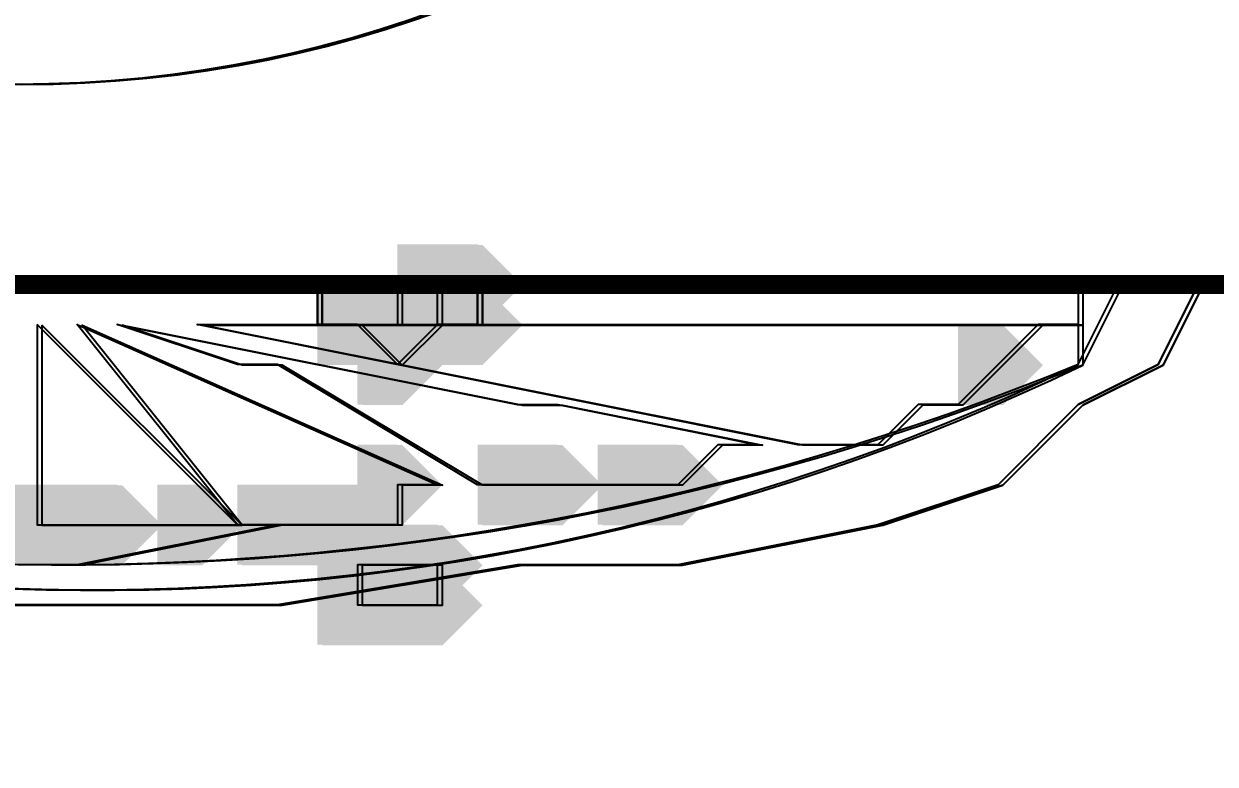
# Model space of a CAD drawing. Header units: millimetres. Extents: x -360149 to 682031, y -35655 to 209517.
# Drawn here: x 221130.5 to 221256.5, y 74461.2 to 74539.4 of the extents above; entities that cross this region are included whole.
import ezdxf
from ezdxf import colors
from ezdxf.entities.mleader import LeaderData, LeaderLine
from ezdxf.math import Vec2, Vec3

# ---------------------------------------------------------------- set-up
doc = ezdxf.new("R2010")
doc.units = ezdxf.units.MM
doc.header["$MEASUREMENT"] = 0
doc.layers.get('0').update_dxf_attribs({"color": 250, "lineweight": 9})
doc.layers.add('АР_Отметки', color=250, linetype='Continuous', lineweight=15)
doc.layers.add('ТХ_обор_бытовое', color=14, linetype='Continuous')
doc.styles.add('ISOCPEUR', font='isocpeur.ttf', dxfattribs={"width": 0.7})

# ---------------------------------------------------------------- blocks, each defined once
blk = doc.blocks.new('_DotSmall')
at = {"color": 0, "linetype": 'ByBlock', "const_width": 0.5}
blk.add_lwpolyline([(-0.0625, 0, 1), (0.0625, 0, 1)], format="xyb", close=True, dxfattribs=at)
blk = doc.blocks.new('У300')
at = {"layer": 'ТХ_обор_бытовое', "transparency": 33554559}
for points in [[(-230567.45, 67307.2), (-230571.68, 67307.2), (-230571.68, 67302.97), (-230567.45, 67298.73), (-230563.21, 67302.97), (-230563.21, 67307.2)], [(-230567.39, 67307.71), (-230571.63, 67307.71), (-230571.63, 67303.48), (-230567.39, 67299.24), (-230563.16, 67303.48), (-230563.16, 67307.71)], [(-230567.45, 67302.97), (-230571.68, 67302.97), (-230571.68, 67298.73), (-230567.45, 67294.5), (-230563.21, 67298.73), (-230563.21, 67302.97)], [(-230567.45, 67302.97), (-230571.68, 67302.97), (-230571.68, 67298.73), (-230567.45, 67294.5), (-230563.21, 67298.73), (-230563.21, 67302.97)], [(-230567.39, 67303.48), (-230571.63, 67303.48), (-230571.63, 67299.24), (-230567.39, 67295.01), (-230563.16, 67299.24), (-230563.16, 67303.48)], [(-230567.39, 67303.48), (-230571.63, 67303.48), (-230571.63, 67299.24), (-230567.39, 67295.01), (-230563.16, 67299.24), (-230563.16, 67303.48)], [(-230567.39, 67299.24), (-230571.63, 67299.24), (-230571.63, 67295.01), (-230567.39, 67290.78), (-230563.16, 67295.01), (-230563.16, 67299.24)], [(-230567.39, 67299.24), (-230571.63, 67299.24), (-230571.63, 67295.01), (-230567.39, 67290.78), (-230563.16, 67295.01), (-230563.16, 67299.24)], [(-230567.39, 67299.24), (-230571.63, 67299.24), (-230571.63, 67295.01), (-230567.39, 67290.78), (-230563.16, 67295.01), (-230563.16, 67299.24)], [(-230567.39, 67299.24), (-230571.63, 67299.24), (-230571.63, 67295.01), (-230567.39, 67290.78), (-230563.16, 67295.01), (-230563.16, 67299.24)], [(-230567.45, 67298.73), (-230571.68, 67298.73), (-230571.68, 67294.5), (-230567.45, 67290.27), (-230563.21, 67294.5), (-230563.21, 67298.73)], [(-230567.45, 67298.73), (-230571.68, 67298.73), (-230571.68, 67294.5), (-230567.45, 67290.27), (-230563.21, 67294.5), (-230563.21, 67298.73)], [(-230567.45, 67298.73), (-230571.68, 67298.73), (-230571.68, 67294.5), (-230567.45, 67290.27), (-230563.21, 67294.5), (-230563.21, 67298.73)], [(-230567.45, 67298.73), (-230571.68, 67298.73), (-230571.68, 67294.5), (-230567.45, 67290.27), (-230563.21, 67294.5), (-230563.21, 67298.73)], [(-230567.45, 67290.27), (-230571.68, 67290.27), (-230571.68, 67286.03), (-230567.45, 67281.8), (-230563.21, 67286.03), (-230563.21, 67290.27)], [(-230567.39, 67290.78), (-230571.63, 67290.78), (-230571.63, 67286.54), (-230567.39, 67282.31), (-230563.16, 67286.54), (-230563.16, 67290.78)], [(-230567.45, 67281.8), (-230571.68, 67281.8), (-230571.68, 67277.57), (-230567.45, 67273.33), (-230563.21, 67277.57), (-230563.21, 67281.8)], [(-230567.45, 67281.8), (-230571.68, 67281.8), (-230571.68, 67277.57), (-230567.45, 67273.33), (-230563.21, 67277.57), (-230563.21, 67281.8)], [(-230567.39, 67282.31), (-230571.63, 67282.31), (-230571.63, 67278.08), (-230567.39, 67273.84), (-230563.16, 67278.08), (-230563.16, 67282.31)], [(-230567.39, 67282.31), (-230571.63, 67282.31), (-230571.63, 67278.08), (-230567.39, 67273.84), (-230563.16, 67278.08), (-230563.16, 67282.31)], [(-230567.45, 67277.57), (-230571.68, 67277.57), (-230571.68, 67273.33), (-230567.45, 67269.1), (-230563.21, 67273.33), (-230563.21, 67277.57)], [(-230567.39, 67278.08), (-230571.63, 67278.08), (-230571.63, 67273.84), (-230567.39, 67269.61), (-230563.16, 67273.84), (-230563.16, 67278.08)], [(-230575.86, 67273.84), (-230580.09, 67273.84), (-230580.09, 67269.61), (-230575.86, 67265.38), (-230571.63, 67269.61), (-230571.63, 67273.84)], [(-230575.86, 67273.84), (-230580.09, 67273.84), (-230580.09, 67269.61), (-230575.86, 67265.38), (-230571.63, 67269.61), (-230571.63, 67273.84)], [(-230567.39, 67273.84), (-230571.63, 67273.84), (-230571.63, 67269.61), (-230567.39, 67265.38), (-230563.16, 67269.61), (-230563.16, 67273.84)], [(-230546.23, 67273.84), (-230550.46, 67273.84), (-230550.46, 67269.61), (-230546.23, 67265.38), (-230541.99, 67269.61), (-230541.99, 67273.84)], [(-230546.23, 67273.84), (-230550.46, 67273.84), (-230550.46, 67269.61), (-230546.23, 67265.38), (-230541.99, 67269.61), (-230541.99, 67273.84)], [(-230546.23, 67273.84), (-230550.46, 67273.84), (-230550.46, 67269.61), (-230546.23, 67265.38), (-230541.99, 67269.61), (-230541.99, 67273.84)], [(-230546.23, 67273.84), (-230550.46, 67273.84), (-230550.46, 67269.61), (-230546.23, 67265.38), (-230541.99, 67269.61), (-230541.99, 67273.84)], [(-230575.91, 67273.33), (-230580.15, 67273.33), (-230580.15, 67269.1), (-230575.91, 67264.87), (-230571.68, 67269.1), (-230571.68, 67273.33)], [(-230575.91, 67273.33), (-230580.15, 67273.33), (-230580.15, 67269.1), (-230575.91, 67264.87), (-230571.68, 67269.1), (-230571.68, 67273.33)], [(-230567.45, 67273.33), (-230571.68, 67273.33), (-230571.68, 67269.1), (-230567.45, 67264.87), (-230563.21, 67269.1), (-230563.21, 67273.33)], [(-230546.28, 67273.33), (-230550.51, 67273.33), (-230550.51, 67269.1), (-230546.28, 67264.87), (-230542.05, 67269.1), (-230542.05, 67273.33)], [(-230546.28, 67273.33), (-230550.51, 67273.33), (-230550.51, 67269.1), (-230546.28, 67264.87), (-230542.05, 67269.1), (-230542.05, 67273.33)], [(-230546.28, 67273.33), (-230550.51, 67273.33), (-230550.51, 67269.1), (-230546.28, 67264.87), (-230542.05, 67269.1), (-230542.05, 67273.33)], [(-230546.28, 67273.33), (-230550.51, 67273.33), (-230550.51, 67269.1), (-230546.28, 67264.87), (-230542.05, 67269.1), (-230542.05, 67273.33)], [(-230575.91, 67269.1), (-230580.15, 67269.1), (-230580.15, 67264.87), (-230575.91, 67260.63), (-230571.68, 67264.87), (-230571.68, 67269.1)], [(-230575.91, 67269.1), (-230580.15, 67269.1), (-230580.15, 67264.87), (-230575.91, 67260.63), (-230571.68, 67264.87), (-230571.68, 67269.1)], [(-230575.91, 67269.1), (-230580.15, 67269.1), (-230580.15, 67264.87), (-230575.91, 67260.63), (-230571.68, 67264.87), (-230571.68, 67269.1)], [(-230575.91, 67269.1), (-230580.15, 67269.1), (-230580.15, 67264.87), (-230575.91, 67260.63), (-230571.68, 67264.87), (-230571.68, 67269.1)], [(-230575.91, 67269.1), (-230580.15, 67269.1), (-230580.15, 67264.87), (-230575.91, 67260.63), (-230571.68, 67264.87), (-230571.68, 67269.1)], [(-230575.91, 67269.1), (-230580.15, 67269.1), (-230580.15, 67264.87), (-230575.91, 67260.63), (-230571.68, 67264.87), (-230571.68, 67269.1)], [(-230575.91, 67269.1), (-230580.15, 67269.1), (-230580.15, 67264.87), (-230575.91, 67260.63), (-230571.68, 67264.87), (-230571.68, 67269.1)], [(-230575.91, 67269.1), (-230580.15, 67269.1), (-230580.15, 67264.87), (-230575.91, 67260.63), (-230571.68, 67264.87), (-230571.68, 67269.1)], [(-230575.91, 67269.1), (-230580.15, 67269.1), (-230580.15, 67264.87), (-230575.91, 67260.63), (-230571.68, 67264.87), (-230571.68, 67269.1)], [(-230575.86, 67269.61), (-230580.09, 67269.61), (-230580.09, 67265.38), (-230575.86, 67261.14), (-230571.63, 67265.38), (-230571.63, 67269.61)], [(-230575.86, 67269.61), (-230580.09, 67269.61), (-230580.09, 67265.38), (-230575.86, 67261.14), (-230571.63, 67265.38), (-230571.63, 67269.61)], [(-230575.86, 67269.61), (-230580.09, 67269.61), (-230580.09, 67265.38), (-230575.86, 67261.14), (-230571.63, 67265.38), (-230571.63, 67269.61)], [(-230575.86, 67269.61), (-230580.09, 67269.61), (-230580.09, 67265.38), (-230575.86, 67261.14), (-230571.63, 67265.38), (-230571.63, 67269.61)], [(-230575.86, 67269.61), (-230580.09, 67269.61), (-230580.09, 67265.38), (-230575.86, 67261.14), (-230571.63, 67265.38), (-230571.63, 67269.61)], [(-230575.86, 67269.61), (-230580.09, 67269.61), (-230580.09, 67265.38), (-230575.86, 67261.14), (-230571.63, 67265.38), (-230571.63, 67269.61)], [(-230575.86, 67269.61), (-230580.09, 67269.61), (-230580.09, 67265.38), (-230575.86, 67261.14), (-230571.63, 67265.38), (-230571.63, 67269.61)], [(-230575.86, 67269.61), (-230580.09, 67269.61), (-230580.09, 67265.38), (-230575.86, 67261.14), (-230571.63, 67265.38), (-230571.63, 67269.61)], [(-230575.86, 67269.61), (-230580.09, 67269.61), (-230580.09, 67265.38), (-230575.86, 67261.14), (-230571.63, 67265.38), (-230571.63, 67269.61)], [(-230571.68, 67269.1), (-230575.91, 67269.1), (-230575.91, 67264.87), (-230571.68, 67260.63), (-230567.45, 67264.87), (-230567.45, 67269.1)], [(-230571.68, 67269.1), (-230575.91, 67269.1), (-230575.91, 67264.87), (-230571.68, 67260.63), (-230567.45, 67264.87), (-230567.45, 67269.1)], [(-230571.68, 67269.1), (-230575.91, 67269.1), (-230575.91, 67264.87), (-230571.68, 67260.63), (-230567.45, 67264.87), (-230567.45, 67269.1)], [(-230571.68, 67269.1), (-230575.91, 67269.1), (-230575.91, 67264.87), (-230571.68, 67260.63), (-230567.45, 67264.87), (-230567.45, 67269.1)], [(-230571.68, 67269.1), (-230575.91, 67269.1), (-230575.91, 67264.87), (-230571.68, 67260.63), (-230567.45, 67264.87), (-230567.45, 67269.1)], [(-230571.68, 67269.1), (-230575.91, 67269.1), (-230575.91, 67264.87), (-230571.68, 67260.63), (-230567.45, 67264.87), (-230567.45, 67269.1)], [(-230571.68, 67269.1), (-230575.91, 67269.1), (-230575.91, 67264.87), (-230571.68, 67260.63), (-230567.45, 67264.87), (-230567.45, 67269.1)], [(-230571.68, 67269.1), (-230575.91, 67269.1), (-230575.91, 67264.87), (-230571.68, 67260.63), (-230567.45, 67264.87), (-230567.45, 67269.1)], [(-230571.68, 67269.1), (-230575.91, 67269.1), (-230575.91, 67264.87), (-230571.68, 67260.63), (-230567.45, 67264.87), (-230567.45, 67269.1)], [(-230571.63, 67269.61), (-230575.86, 67269.61), (-230575.86, 67265.38), (-230571.63, 67261.14), (-230567.39, 67265.38), (-230567.39, 67269.61)], [(-230571.63, 67269.61), (-230575.86, 67269.61), (-230575.86, 67265.38), (-230571.63, 67261.14), (-230567.39, 67265.38), (-230567.39, 67269.61)], [(-230571.63, 67269.61), (-230575.86, 67269.61), (-230575.86, 67265.38), (-230571.63, 67261.14), (-230567.39, 67265.38), (-230567.39, 67269.61)], [(-230571.63, 67269.61), (-230575.86, 67269.61), (-230575.86, 67265.38), (-230571.63, 67261.14), (-230567.39, 67265.38), (-230567.39, 67269.61)], [(-230571.63, 67269.61), (-230575.86, 67269.61), (-230575.86, 67265.38), (-230571.63, 67261.14), (-230567.39, 67265.38), (-230567.39, 67269.61)], [(-230571.63, 67269.61), (-230575.86, 67269.61), (-230575.86, 67265.38), (-230571.63, 67261.14), (-230567.39, 67265.38), (-230567.39, 67269.61)], [(-230571.63, 67269.61), (-230575.86, 67269.61), (-230575.86, 67265.38), (-230571.63, 67261.14), (-230567.39, 67265.38), (-230567.39, 67269.61)], [(-230571.63, 67269.61), (-230575.86, 67269.61), (-230575.86, 67265.38), (-230571.63, 67261.14), (-230567.39, 67265.38), (-230567.39, 67269.61)], [(-230571.63, 67269.61), (-230575.86, 67269.61), (-230575.86, 67265.38), (-230571.63, 67261.14), (-230567.39, 67265.38), (-230567.39, 67269.61)], [(-230563.21, 67269.1), (-230567.45, 67269.1), (-230567.45, 67264.87), (-230563.21, 67260.63), (-230558.98, 67264.87), (-230558.98, 67269.1)], [(-230563.16, 67269.61), (-230567.39, 67269.61), (-230567.39, 67265.38), (-230563.16, 67261.14), (-230558.93, 67265.38), (-230558.93, 67269.61)], [(-230550.51, 67269.1), (-230554.75, 67269.1), (-230554.75, 67264.87), (-230550.51, 67260.63), (-230546.28, 67264.87), (-230546.28, 67269.1)], [(-230550.51, 67269.1), (-230554.75, 67269.1), (-230554.75, 67264.87), (-230550.51, 67260.63), (-230546.28, 67264.87), (-230546.28, 67269.1)], [(-230550.46, 67269.61), (-230554.69, 67269.61), (-230554.69, 67265.38), (-230550.46, 67261.14), (-230546.23, 67265.38), (-230546.23, 67269.61)], [(-230550.46, 67269.61), (-230554.69, 67269.61), (-230554.69, 67265.38), (-230550.46, 67261.14), (-230546.23, 67265.38), (-230546.23, 67269.61)], [(-230546.28, 67269.1), (-230550.51, 67269.1), (-230550.51, 67264.87), (-230546.28, 67260.63), (-230542.05, 67264.87), (-230542.05, 67269.1)], [(-230546.28, 67269.1), (-230550.51, 67269.1), (-230550.51, 67264.87), (-230546.28, 67260.63), (-230542.05, 67264.87), (-230542.05, 67269.1)], [(-230546.23, 67269.61), (-230550.46, 67269.61), (-230550.46, 67265.38), (-230546.23, 67261.14), (-230541.99, 67265.38), (-230541.99, 67269.61)], [(-230546.23, 67269.61), (-230550.46, 67269.61), (-230550.46, 67265.38), (-230546.23, 67261.14), (-230541.99, 67265.38), (-230541.99, 67269.61)], [(-230575.86, 67265.38), (-230580.09, 67265.38), (-230580.09, 67261.14), (-230575.86, 67256.91), (-230571.63, 67261.14), (-230571.63, 67265.38)], [(-230575.86, 67265.38), (-230580.09, 67265.38), (-230580.09, 67261.14), (-230575.86, 67256.91), (-230571.63, 67261.14), (-230571.63, 67265.38)], [(-230575.86, 67265.38), (-230580.09, 67265.38), (-230580.09, 67261.14), (-230575.86, 67256.91), (-230571.63, 67261.14), (-230571.63, 67265.38)], [(-230575.86, 67265.38), (-230580.09, 67265.38), (-230580.09, 67261.14), (-230575.86, 67256.91), (-230571.63, 67261.14), (-230571.63, 67265.38)], [(-230575.86, 67265.38), (-230580.09, 67265.38), (-230580.09, 67261.14), (-230575.86, 67256.91), (-230571.63, 67261.14), (-230571.63, 67265.38)], [(-230571.63, 67265.38), (-230575.86, 67265.38), (-230575.86, 67261.14), (-230571.63, 67256.91), (-230567.39, 67261.14), (-230567.39, 67265.38)], [(-230571.63, 67265.38), (-230575.86, 67265.38), (-230575.86, 67261.14), (-230571.63, 67256.91), (-230567.39, 67261.14), (-230567.39, 67265.38)], [(-230571.63, 67265.38), (-230575.86, 67265.38), (-230575.86, 67261.14), (-230571.63, 67256.91), (-230567.39, 67261.14), (-230567.39, 67265.38)], [(-230546.23, 67265.38), (-230550.46, 67265.38), (-230550.46, 67261.14), (-230546.23, 67256.91), (-230541.99, 67261.14), (-230541.99, 67265.38)], [(-230546.23, 67265.38), (-230550.46, 67265.38), (-230550.46, 67261.14), (-230546.23, 67256.91), (-230541.99, 67261.14), (-230541.99, 67265.38)], [(-230541.99, 67265.38), (-230546.23, 67265.38), (-230546.23, 67261.14), (-230541.99, 67256.91), (-230537.76, 67261.14), (-230537.76, 67265.38)], [(-230575.91, 67264.87), (-230580.15, 67264.87), (-230580.15, 67260.63), (-230575.91, 67256.4), (-230571.68, 67260.63), (-230571.68, 67264.87)], [(-230575.91, 67264.87), (-230580.15, 67264.87), (-230580.15, 67260.63), (-230575.91, 67256.4), (-230571.68, 67260.63), (-230571.68, 67264.87)], [(-230575.91, 67264.87), (-230580.15, 67264.87), (-230580.15, 67260.63), (-230575.91, 67256.4), (-230571.68, 67260.63), (-230571.68, 67264.87)], [(-230575.91, 67264.87), (-230580.15, 67264.87), (-230580.15, 67260.63), (-230575.91, 67256.4), (-230571.68, 67260.63), (-230571.68, 67264.87)], [(-230575.91, 67264.87), (-230580.15, 67264.87), (-230580.15, 67260.63), (-230575.91, 67256.4), (-230571.68, 67260.63), (-230571.68, 67264.87)], [(-230571.68, 67264.87), (-230575.91, 67264.87), (-230575.91, 67260.63), (-230571.68, 67256.4), (-230567.45, 67260.63), (-230567.45, 67264.87)], [(-230571.68, 67264.87), (-230575.91, 67264.87), (-230575.91, 67260.63), (-230571.68, 67256.4), (-230567.45, 67260.63), (-230567.45, 67264.87)], [(-230571.68, 67264.87), (-230575.91, 67264.87), (-230575.91, 67260.63), (-230571.68, 67256.4), (-230567.45, 67260.63), (-230567.45, 67264.87)], [(-230546.28, 67264.87), (-230550.51, 67264.87), (-230550.51, 67260.63), (-230546.28, 67256.4), (-230542.05, 67260.63), (-230542.05, 67264.87)], [(-230546.28, 67264.87), (-230550.51, 67264.87), (-230550.51, 67260.63), (-230546.28, 67256.4), (-230542.05, 67260.63), (-230542.05, 67264.87)], [(-230542.05, 67264.87), (-230546.28, 67264.87), (-230546.28, 67260.63), (-230542.05, 67256.4), (-230537.81, 67260.63), (-230537.81, 67264.87)], [(-230546.28, 67260.63), (-230550.51, 67260.63), (-230550.51, 67256.4), (-230546.28, 67252.17), (-230542.05, 67256.4), (-230542.05, 67260.63)], [(-230546.28, 67260.63), (-230550.51, 67260.63), (-230550.51, 67256.4), (-230546.28, 67252.17), (-230542.05, 67256.4), (-230542.05, 67260.63)], [(-230546.23, 67261.14), (-230550.46, 67261.14), (-230550.46, 67256.91), (-230546.23, 67252.68), (-230541.99, 67256.91), (-230541.99, 67261.14)], [(-230546.23, 67261.14), (-230550.46, 67261.14), (-230550.46, 67256.91), (-230546.23, 67252.68), (-230541.99, 67256.91), (-230541.99, 67261.14)], [(-230542.05, 67260.63), (-230546.28, 67260.63), (-230546.28, 67256.4), (-230542.05, 67252.17), (-230537.81, 67256.4), (-230537.81, 67260.63)], [(-230542.05, 67260.63), (-230546.28, 67260.63), (-230546.28, 67256.4), (-230542.05, 67252.17), (-230537.81, 67256.4), (-230537.81, 67260.63)], [(-230541.99, 67261.14), (-230546.23, 67261.14), (-230546.23, 67256.91), (-230541.99, 67252.68), (-230537.76, 67256.91), (-230537.76, 67261.14)], [(-230541.99, 67261.14), (-230546.23, 67261.14), (-230546.23, 67256.91), (-230541.99, 67252.68), (-230537.76, 67256.91), (-230537.76, 67261.14)], [(-230563.21, 67256.4), (-230567.45, 67256.4), (-230567.45, 67252.17), (-230563.21, 67247.93), (-230558.98, 67252.17), (-230558.98, 67256.4)], [(-230563.16, 67256.91), (-230567.39, 67256.91), (-230567.39, 67252.68), (-230563.16, 67248.44), (-230558.93, 67252.68), (-230558.93, 67256.91)], [(-230563.16, 67252.68), (-230567.39, 67252.68), (-230567.39, 67248.44), (-230563.16, 67244.21), (-230558.93, 67248.44), (-230558.93, 67252.68)], [(-230563.21, 67252.17), (-230567.45, 67252.17), (-230567.45, 67247.93), (-230563.21, 67243.7), (-230558.98, 67247.93), (-230558.98, 67252.17)], [(-230563.21, 67243.7), (-230567.45, 67243.7), (-230567.45, 67239.47), (-230563.21, 67235.23), (-230558.98, 67239.47), (-230558.98, 67243.7)], [(-230563.16, 67244.21), (-230567.39, 67244.21), (-230567.39, 67239.98), (-230563.16, 67235.74), (-230558.93, 67239.98), (-230558.93, 67244.21)], [(-230563.16, 67239.98), (-230567.39, 67239.98), (-230567.39, 67235.74), (-230563.16, 67231.51), (-230558.93, 67235.74), (-230558.93, 67239.98)], [(-230563.21, 67239.47), (-230567.45, 67239.47), (-230567.45, 67235.23), (-230563.21, 67231), (-230558.98, 67235.23), (-230558.98, 67239.47)], [(-230550.46, 67206.11), (-230554.69, 67206.11), (-230554.69, 67201.88), (-230550.46, 67197.64), (-230546.23, 67201.88), (-230546.23, 67206.11)], [(-230550.51, 67205.6), (-230554.75, 67205.6), (-230554.75, 67201.37), (-230550.51, 67197.13), (-230546.28, 67201.37), (-230546.28, 67205.6)]]:
    blk.add_hatch(color=256, dxfattribs=at).paths.add_polyline_path(points)
at = {"layer": 'ТХ_обор_бытовое', "const_width": 2}
blk.add_lwpolyline([(-230216.03, 67468.58), (-230216.03, 67142.61), (-230541.99, 67142.61), (-230541.99, 67468.58)], close=True, dxfattribs=at)
at = {"layer": 'ТХ_обор_бытовое', "elevation": -0.56}
for points in [[(-230550.51, 67184.43), (-230554.75, 67192.9), (-230563.21, 67201.37), (-230567.45, 67214.07), (-230571.68, 67235.23), (-230571.68, 67252.17), (-230575.91, 67277.57), (-230575.91, 67298.73), (-230575.91, 67324.13), (-230575.91, 67345.3), (-230571.68, 67366.47), (-230567.45, 67383.4)], [(-230575.91, 67324.13), (-230575.91, 67298.73), (-230575.91, 67277.57), (-230571.68, 67252.17), (-230571.68, 67235.23), (-230567.45, 67214.07), (-230563.21, 67201.37), (-230554.75, 67192.9), (-230550.51, 67184.43), (-230542.05, 67180.2), (-230550.51, 67184.43), (-230554.75, 67192.9), (-230563.21, 67201.37), (-230567.45, 67214.07), (-230571.68, 67235.23), (-230571.68, 67252.17), (-230575.91, 67277.57), (-230575.91, 67298.73), (-230575.91, 67324.13)], [(-230571.68, 67366.47), (-230575.91, 67345.3), (-230575.91, 67324.13), (-230575.91, 67298.73), (-230575.91, 67277.57)], [(-230567.45, 67277.57), (-230571.68, 67298.73)], [(-230542.05, 67264.87), (-230546.28, 67264.87), (-230546.28, 67260.63), (-230542.05, 67260.63)], [(-230542.05, 67192.9), (-230546.28, 67192.9), (-230550.51, 67192.9), (-230542.05, 67188.67)], [(-230542.05, 67180.2), (-230550.51, 67184.43), (-230542.05, 67180.2)]]:
    blk.add_lwpolyline(points, dxfattribs=at)
at = {"layer": 'ТХ_обор_бытовое'}
for points in [[(-230550.46, 67184.94), (-230554.69, 67193.41), (-230563.16, 67201.88), (-230567.39, 67214.58), (-230571.63, 67235.74), (-230571.63, 67252.68), (-230575.86, 67278.08), (-230575.86, 67299.24), (-230575.86, 67324.64), (-230575.86, 67345.81), (-230571.63, 67366.98), (-230567.39, 67383.91)], [(-230575.86, 67324.64), (-230575.86, 67299.24), (-230575.86, 67278.08), (-230571.63, 67252.68), (-230571.63, 67235.74), (-230567.39, 67214.58), (-230563.16, 67201.88), (-230554.69, 67193.41), (-230550.46, 67184.94), (-230541.99, 67180.71), (-230550.46, 67184.94), (-230554.69, 67193.41), (-230563.16, 67201.88), (-230567.39, 67214.58), (-230571.63, 67235.74), (-230571.63, 67252.68), (-230575.86, 67278.08), (-230575.86, 67299.24), (-230575.86, 67324.64)], [(-230571.63, 67366.98), (-230575.86, 67345.81), (-230575.86, 67324.64), (-230575.86, 67299.24), (-230575.86, 67278.08)], [(-230567.39, 67278.08), (-230571.63, 67299.24)], [(-230541.99, 67265.38), (-230546.23, 67265.38), (-230546.23, 67261.14), (-230541.99, 67261.14)], [(-230541.99, 67193.41), (-230546.23, 67193.41), (-230550.46, 67193.41), (-230541.99, 67189.18)], [(-230541.99, 67180.71), (-230550.46, 67184.94), (-230541.99, 67180.71)]]:
    blk.add_lwpolyline(points, dxfattribs=at)
blk.add_lwpolyline([(-230546.23, 67417.78), (-230541.99, 67417.78, 0.248454), (-230550.46, 67193.41, -0.207133)], format="xyb", close=True, dxfattribs=at)
at = {"layer": 'ТХ_обор_бытовое', "elevation": -0.56}
blk.add_lwpolyline([(-230546.28, 67417.27), (-230542.05, 67417.27, 0.248454), (-230550.51, 67192.9, -0.207133)], format="xyb", close=True, dxfattribs=at)
for points in [[(-230546.28, 67302.97), (-230567.45, 67302.97), (-230567.45, 67298.73), (-230567.45, 67294.5), (-230567.45, 67290.27), (-230567.45, 67286.03), (-230567.45, 67281.8)], [(-230567.45, 67269.1), (-230567.45, 67273.33), (-230567.45, 67277.57), (-230567.45, 67281.8), (-230546.28, 67298.73), (-230563.21, 67260.63), (-230563.21, 67264.87), (-230567.45, 67264.87)], [(-230563.21, 67256.4), (-230550.51, 67277.57), (-230550.51, 67281.8), (-230546.28, 67294.5), (-230554.75, 67252.17), (-230554.75, 67247.93), (-230558.98, 67226.77), (-230558.98, 67231), (-230563.21, 67235.23), (-230563.21, 67239.47), (-230563.21, 67243.7), (-230563.21, 67247.93), (-230563.21, 67252.17)], [(-230546.28, 67192.9), (-230546.28, 67197.13), (-230550.51, 67201.37), (-230554.75, 67205.6), (-230554.75, 67209.83), (-230558.98, 67214.07), (-230558.98, 67218.3), (-230558.98, 67222.53), (-230546.28, 67286.03)], [(-230542.05, 67256.4), (-230546.28, 67256.4), (-230546.28, 67260.63), (-230550.51, 67264.87), (-230546.28, 67269.1), (-230546.28, 67273.33), (-230542.05, 67273.33), (-230546.28, 67273.33), (-230546.28, 67269.1), (-230550.51, 67264.87), (-230546.28, 67260.63), (-230546.28, 67256.4)], [(-230571.68, 67264.87), (-230571.68, 67269.1), (-230575.91, 67269.1), (-230575.91, 67264.87), (-230575.91, 67260.63), (-230571.68, 67260.63)]]:
    blk.add_lwpolyline(points, close=True, dxfattribs=at)
at = {"layer": 'ТХ_обор_бытовое'}
for points in [[(-230546.23, 67303.48), (-230567.39, 67303.48), (-230567.39, 67299.24), (-230567.39, 67295.01), (-230567.39, 67290.78), (-230567.39, 67286.54), (-230567.39, 67282.31)], [(-230567.39, 67269.61), (-230567.39, 67273.84), (-230567.39, 67278.08), (-230567.39, 67282.31), (-230546.23, 67299.24), (-230563.16, 67261.14), (-230563.16, 67265.38), (-230567.39, 67265.38)], [(-230563.16, 67256.91), (-230550.46, 67278.08), (-230550.46, 67282.31), (-230546.23, 67295.01), (-230554.69, 67252.68), (-230554.69, 67248.44), (-230558.93, 67227.28), (-230558.93, 67231.51), (-230563.16, 67235.74), (-230563.16, 67239.98), (-230563.16, 67244.21), (-230563.16, 67248.44), (-230563.16, 67252.68)], [(-230546.23, 67193.41), (-230546.23, 67197.64), (-230550.46, 67201.88), (-230554.69, 67206.11), (-230554.69, 67210.34), (-230558.93, 67214.58), (-230558.93, 67218.81), (-230558.93, 67223.04), (-230546.23, 67286.54)], [(-230541.99, 67256.91), (-230546.23, 67256.91), (-230546.23, 67261.14), (-230550.46, 67265.38), (-230546.23, 67269.61), (-230546.23, 67273.84), (-230541.99, 67273.84), (-230546.23, 67273.84), (-230546.23, 67269.61), (-230550.46, 67265.38), (-230546.23, 67261.14), (-230546.23, 67256.91)], [(-230571.63, 67265.38), (-230571.63, 67269.61), (-230575.86, 67269.61), (-230575.86, 67265.38), (-230575.86, 67261.14), (-230571.63, 67261.14)]]:
    blk.add_lwpolyline(points, close=True, dxfattribs=at)
for centre in [(-230391.76, 67305.08, -0.56), (-230391.76, 67305.08, -0.56), (-230391.71, 67305.59), (-230391.71, 67305.59)]:
    blk.add_circle(centre, 129.12, dxfattribs=at)

msp = doc.modelspace()

# ---------------------------------------------------------------- block references
at = {"layer": 'ТХ_обор_бытовое', "rotation": 90}
msp.add_blockref('У300', (288435.41, 305053.88), dxfattribs=at)

# ---------------------------------------------------------------- leaders
at = {"layer": 'АР_Отметки'}
ml = msp.add_multileader_mtext('Standard', dxfattribs=at)
ml.set_content('Л.4', color=256, style='ISOCPEUR')
ml.set_leader_properties(color=256, linetype='Continuous', lineweight=-1)
ml.set_arrow_properties(name='DOTSMALL')
ml.build(insert=Vec2(0, 0))
ml.multileader.update_dxf_attribs({"has_text_frame": 1, "text_left_attachment_type": 4, "text_right_attachment_type": 4, "dogleg_length": 100, "arrow_head_size": 180})
ctx = ml.context
ctx.base_point, ctx.char_height, ctx.arrow_head_size, ctx.landing_gap_size, ctx.plane_origin = Vec3(492034.94, 129862.56), 250, 180, 50, Vec3(520155.38, 117704.9)
ctx.left_attachment, ctx.right_attachment = 4, 4
notes = []
notes.append((ctx, [(0, (0, 0, 0), (0, 0), (1, 0), 1, [])]))
ctx.mtext.insert, ctx.mtext.width, ctx.mtext.line_spacing_style, ctx.mtext.flow_direction = Vec3(492084.94, 130195.89), 852.697, 2, 5
ml = msp.add_multileader_mtext('Standard', dxfattribs=at)
ml.set_content('+13,200', color=256, style='ISOCPEUR')
ml.set_leader_properties(color=256, linetype='Continuous', lineweight=-1)
ml.set_arrow_properties(name='DOTSMALL')
ml.build(insert=Vec2(0, 0))
ml.multileader.update_dxf_attribs({"has_text_frame": 1, "text_left_attachment_type": 4, "text_right_attachment_type": 4, "dogleg_length": 100, "arrow_head_size": 180})
ctx = ml.context
ctx.base_point, ctx.char_height, ctx.arrow_head_size, ctx.landing_gap_size, ctx.plane_origin = Vec3(224688.95, 129360.2), 250, 180, 50, Vec3(225232.23, 130163.16)
ctx.left_attachment, ctx.right_attachment = 4, 4
notes.append((ctx, [(0, (0, 0, 0), (0, 0), (1, 0), 1, [])]))
ctx.mtext.insert, ctx.mtext.width, ctx.mtext.line_spacing_style, ctx.mtext.flow_direction = Vec3(224738.95, 129693.54), 852.697, 2, 5
ml = msp.add_multileader_mtext('Standard', dxfattribs=at)
ml.set_content('+9,800', color=256, style='ISOCPEUR')
ml.set_leader_properties(color=256, linetype='Continuous', lineweight=-1)
ml.set_arrow_properties(name='DOTSMALL')
ml.build(insert=Vec2(0, 0))
ml.multileader.update_dxf_attribs({"has_text_frame": 1, "text_left_attachment_type": 4, "text_right_attachment_type": 4, "dogleg_length": 100, "arrow_head_size": 180})
ctx = ml.context
ctx.base_point, ctx.char_height, ctx.arrow_head_size, ctx.landing_gap_size, ctx.plane_origin = Vec3(249563.35, 81908.8), 250, 180, 50, Vec3(249313.99, 81247.97)
ctx.left_attachment, ctx.right_attachment = 4, 4
notes.append((ctx, [(0, (0, 0, 0), (0, 0), (1, 0), 1, [])]))
ctx.mtext.insert, ctx.mtext.width, ctx.mtext.line_spacing_style, ctx.mtext.flow_direction = Vec3(249613.35, 82242.13), 852.697, 2, 5
ml = msp.add_multileader_mtext('Standard', dxfattribs=at)
ml.set_content('+9,800', color=256, style='ISOCPEUR')
ml.set_leader_properties(color=256, linetype='Continuous', lineweight=-1)
ml.set_arrow_properties(name='DOTSMALL')
ml.build(insert=Vec2(0, 0))
ml.multileader.update_dxf_attribs({"has_text_frame": 1, "text_left_attachment_type": 4, "text_right_attachment_type": 4, "dogleg_length": 100, "arrow_head_size": 180})
ctx = ml.context
ctx.base_point, ctx.char_height, ctx.arrow_head_size, ctx.landing_gap_size, ctx.plane_origin = Vec3(249563.35, 81908.8), 250, 180, 50, Vec3(249313.99, 81247.97)
ctx.left_attachment, ctx.right_attachment = 4, 4
notes.append((ctx, [(0, (0, 0, 0), (0, 0), (1, 0), 1, [])]))
ctx.mtext.insert, ctx.mtext.width, ctx.mtext.line_spacing_style, ctx.mtext.flow_direction = Vec3(249613.35, 82242.13), 852.697, 2, 5
ml = msp.add_multileader_mtext('Standard', dxfattribs=at)
ml.set_content('+13,700', color=256, style='ISOCPEUR')
ml.set_leader_properties(color=256, linetype='Continuous', lineweight=-1)
ml.set_arrow_properties(name='DOTSMALL')
ml.build(insert=Vec2(0, 0))
ml.multileader.update_dxf_attribs({"has_text_frame": 1, "text_left_attachment_type": 4, "text_right_attachment_type": 4, "dogleg_length": 100, "arrow_head_size": 180})
ctx = ml.context
ctx.base_point, ctx.char_height, ctx.arrow_head_size, ctx.landing_gap_size, ctx.plane_origin = Vec3(384014.89, 81893.81), 250, 180, 50, Vec3(383765.52, 81232.99)
ctx.left_attachment, ctx.right_attachment = 4, 4
notes.append((ctx, [(0, (0, 0, 0), (0, 0), (1, 0), 1, [])]))
ctx.mtext.insert, ctx.mtext.width, ctx.mtext.line_spacing_style, ctx.mtext.flow_direction = Vec3(384064.89, 82227.15), 852.697, 2, 5
ml = msp.add_multileader_mtext('Standard', dxfattribs=at)
ml.set_content('+13,700', color=256, style='ISOCPEUR')
ml.set_leader_properties(color=256, linetype='Continuous', lineweight=-1)
ml.set_arrow_properties(name='DOTSMALL')
ml.build(insert=Vec2(0, 0))
ml.multileader.update_dxf_attribs({"has_text_frame": 1, "text_left_attachment_type": 4, "text_right_attachment_type": 4, "dogleg_length": 100, "arrow_head_size": 180})
ctx = ml.context
ctx.base_point, ctx.char_height, ctx.arrow_head_size, ctx.landing_gap_size, ctx.plane_origin = Vec3(345392.12, 81867.26), 250, 180, 50, Vec3(342582.14, 81015.72)
ctx.left_attachment, ctx.right_attachment = 4, 4
notes.append((ctx, [(0, (0, 0, 0), (0, 0), (1, 0), 1, [])]))
ctx.mtext.insert, ctx.mtext.width, ctx.mtext.line_spacing_style, ctx.mtext.flow_direction = Vec3(345442.12, 82200.59), 852.697, 2, 5
ml = msp.add_multileader_mtext('Standard', dxfattribs=at)
ml.set_content('Л.2', color=256, style='ISOCPEUR')
ml.set_leader_properties(color=256, linetype='Continuous', lineweight=-1)
ml.set_arrow_properties(name='DOTSMALL')
ml.build(insert=Vec2(0, 0))
ml.multileader.update_dxf_attribs({"has_text_frame": 1, "text_left_attachment_type": 4, "text_right_attachment_type": 4, "dogleg_length": 100, "arrow_head_size": 180})
ctx = ml.context
ctx.base_point, ctx.char_height, ctx.arrow_head_size, ctx.landing_gap_size, ctx.plane_origin = Vec3(342702.33, 81178.71, 0), 250, 180, 50, Vec3(406731.55, 68886.9, 0)
ctx.left_attachment, ctx.right_attachment = 4, 4
notes.append((ctx, [(0, (0, 0, 0), (0, 0), (1, 0), 1, [])]))
ctx.mtext.insert, ctx.mtext.width, ctx.mtext.line_spacing_style, ctx.mtext.flow_direction = Vec3(342752.33, 81512.04, 0), 852.697, 2, 5
ml = msp.add_multileader_mtext('Standard', dxfattribs=at)
ml.set_content('Л.1', color=256, style='ISOCPEUR')
ml.set_leader_properties(color=256, linetype='Continuous', lineweight=-1)
ml.set_arrow_properties(name='DOTSMALL')
ml.build(insert=Vec2(0, 0))
ml.multileader.update_dxf_attribs({"has_text_frame": 1, "text_left_attachment_type": 4, "text_right_attachment_type": 4, "dogleg_length": 100, "arrow_head_size": 180})
ctx = ml.context
ctx.base_point, ctx.char_height, ctx.arrow_head_size, ctx.landing_gap_size, ctx.plane_origin = Vec3(246797.38, 81128.4, 0), 250, 180, 50, Vec3(272187.55, 68886.9, 0)
ctx.left_attachment, ctx.right_attachment = 4, 4
notes.append((ctx, [(0, (0, 0, 0), (0, 0), (1, 0), 1, [])]))
ctx.mtext.insert, ctx.mtext.width, ctx.mtext.line_spacing_style, ctx.mtext.flow_direction = Vec3(246847.38, 81461.73, 0), 852.697, 2, 5
ml = msp.add_multileader_mtext('Standard', dxfattribs=at)
ml.set_content('Л.1', color=256, style='ISOCPEUR')
ml.set_leader_properties(color=256, linetype='Continuous', lineweight=-1)
ml.set_arrow_properties(name='DOTSMALL')
ml.build(insert=Vec2(0, 0))
ml.multileader.update_dxf_attribs({"has_text_frame": 1, "text_left_attachment_type": 4, "text_right_attachment_type": 4, "dogleg_length": 100, "arrow_head_size": 180})
ctx = ml.context
ctx.base_point, ctx.char_height, ctx.arrow_head_size, ctx.landing_gap_size, ctx.plane_origin = Vec3(381447.11, 81026.53, 0), 250, 180, 50, Vec3(368551.08, 68485.68, 0)
ctx.left_attachment, ctx.right_attachment = 4, 4
notes.append((ctx, [(0, (0, 0, 0), (0, 0), (1, 0), 1, [])]))
ctx.mtext.insert, ctx.mtext.width, ctx.mtext.line_spacing_style, ctx.mtext.flow_direction = Vec3(381497.11, 81359.86, 0), 852.697, 2, 5
ml = msp.add_multileader_mtext('Standard', dxfattribs=at)
ml.set_content('+19,400', color=256, style='ISOCPEUR')
ml.set_leader_properties(color=256, linetype='Continuous', lineweight=-1)
ml.set_arrow_properties(name='DOTSMALL')
ml.build(insert=Vec2(0, 0))
ml.multileader.update_dxf_attribs({"has_text_frame": 1, "text_left_attachment_type": 4, "text_right_attachment_type": 4, "dogleg_length": 100, "arrow_head_size": 180})
ctx = ml.context
ctx.base_point, ctx.char_height, ctx.arrow_head_size, ctx.landing_gap_size, ctx.plane_origin = Vec3(521638.62, 76875.13), 250, 180, 50, Vec3(521557.22, 75164.44)
ctx.left_attachment, ctx.right_attachment = 4, 4
notes.append((ctx, [(0, (0, 0, 0), (0, 0), (1, 0), 1, [])]))
ctx.mtext.insert, ctx.mtext.width, ctx.mtext.defined_height, ctx.mtext.line_spacing_style, ctx.mtext.flow_direction = Vec3(521688.62, 77208.46), 696.0353, 776.46, 2, 5
ml = msp.add_multileader_mtext('Standard', dxfattribs=at)
ml.set_content('+19,400', color=256, style='ISOCPEUR')
ml.set_leader_properties(color=256, linetype='Continuous', lineweight=-1)
ml.set_arrow_properties(name='DOTSMALL')
ml.build(insert=Vec2(0, 0))
ml.multileader.update_dxf_attribs({"has_text_frame": 1, "text_left_attachment_type": 4, "text_right_attachment_type": 4, "dogleg_length": 100, "arrow_head_size": 180})
ctx = ml.context
ctx.base_point, ctx.char_height, ctx.arrow_head_size, ctx.landing_gap_size, ctx.plane_origin = Vec3(481272.79, 76579.15), 250, 180, 50, Vec3(481275.76, 74391.8)
ctx.left_attachment, ctx.right_attachment = 4, 4
notes.append((ctx, [(0, (0, 0, 0), (0, 0), (1, 0), 1, [])]))
ctx.mtext.insert, ctx.mtext.width, ctx.mtext.defined_height, ctx.mtext.line_spacing_style, ctx.mtext.flow_direction = Vec3(481322.79, 76912.48), 696.0353, 776.46, 2, 5
ml = msp.add_multileader_mtext('Standard', dxfattribs=at)
ml.set_content('+11,750', color=256, style='ISOCPEUR')
ml.set_leader_properties(color=256, linetype='Continuous', lineweight=-1)
ml.set_arrow_properties(name='DOTSMALL')
ml.build(insert=Vec2(0, 0))
ml.multileader.update_dxf_attribs({"has_text_frame": 1, "text_left_attachment_type": 4, "text_right_attachment_type": 4, "dogleg_length": 100, "arrow_head_size": 180})
ctx = ml.context
ctx.base_point, ctx.char_height, ctx.arrow_head_size, ctx.landing_gap_size, ctx.plane_origin = Vec3(247705.94, 76291.83), 250, 180, 50, Vec3(248185.05, 73672.7)
ctx.left_attachment, ctx.right_attachment = 4, 4
notes.append((ctx, [(0, (0, 0, 0), (0, 0), (1, 0), 1, [])]))
ctx.mtext.insert, ctx.mtext.width, ctx.mtext.line_spacing_style, ctx.mtext.flow_direction = Vec3(247755.94, 76625.16), 852.697, 2, 5
ml = msp.add_multileader_mtext('Standard', dxfattribs=at)
ml.set_content('+15,850', color=256, style='ISOCPEUR')
ml.set_leader_properties(color=256, linetype='Continuous', lineweight=-1)
ml.set_arrow_properties(name='DOTSMALL')
ml.build(insert=Vec2(0, 0))
ml.multileader.update_dxf_attribs({"has_text_frame": 1, "text_left_attachment_type": 4, "text_right_attachment_type": 4, "dogleg_length": 100, "arrow_head_size": 180})
ctx = ml.context
ctx.base_point, ctx.char_height, ctx.arrow_head_size, ctx.landing_gap_size, ctx.plane_origin = Vec3(345355.66, 75950.04), 250, 180, 50, Vec3(344052.42, 74742.44)
ctx.left_attachment, ctx.right_attachment = 4, 4
notes.append((ctx, [(0, (0, 0, 0), (0, 0), (1, 0), 1, [])]))
ctx.mtext.insert, ctx.mtext.width, ctx.mtext.defined_height, ctx.mtext.line_spacing_style, ctx.mtext.flow_direction = Vec3(345405.66, 76283.38), 696.0353, 776.46, 2, 5
ml = msp.add_multileader_mtext('Standard', dxfattribs=at)
ml.set_content('+15,850', color=256, style='ISOCPEUR')
ml.set_leader_properties(color=256, linetype='Continuous', lineweight=-1)
ml.set_arrow_properties(name='DOTSMALL')
ml.build(insert=Vec2(0, 0))
ml.multileader.update_dxf_attribs({"has_text_frame": 1, "text_left_attachment_type": 4, "text_right_attachment_type": 4, "dogleg_length": 100, "arrow_head_size": 180})
ctx = ml.context
ctx.base_point, ctx.char_height, ctx.arrow_head_size, ctx.landing_gap_size, ctx.plane_origin = Vec3(381319.93, 75537.42), 250, 180, 50, Vec3(382244.93, 73193.83)
ctx.left_attachment, ctx.right_attachment = 4, 4
notes.append((ctx, [(0, (0, 0, 0), (0, 0), (1, 0), 1, [])]))
ctx.mtext.insert, ctx.mtext.width, ctx.mtext.line_spacing_style, ctx.mtext.flow_direction = Vec3(381369.93, 75870.75), 852.697, 2, 5
for ctx, leaders in notes:
    for number, flags, end, landing, length, lines in leaders:
        leader = LeaderData()
        leader.index, (leader.has_last_leader_line, leader.has_dogleg_vector, leader.attachment_direction) = number, flags
        leader.last_leader_point, leader.dogleg_vector, leader.dogleg_length = Vec3(end), Vec3(landing), length
        for number, points, colour, breaks in lines:
            line = LeaderLine()
            line.index, line.vertices, line.color, line.breaks = number, Vec3.list(points), colors.encode_raw_color(colour), breaks
            leader.lines.append(line)
        ctx.leaders.append(leader)

doc.saveas('drawing.dxf')
